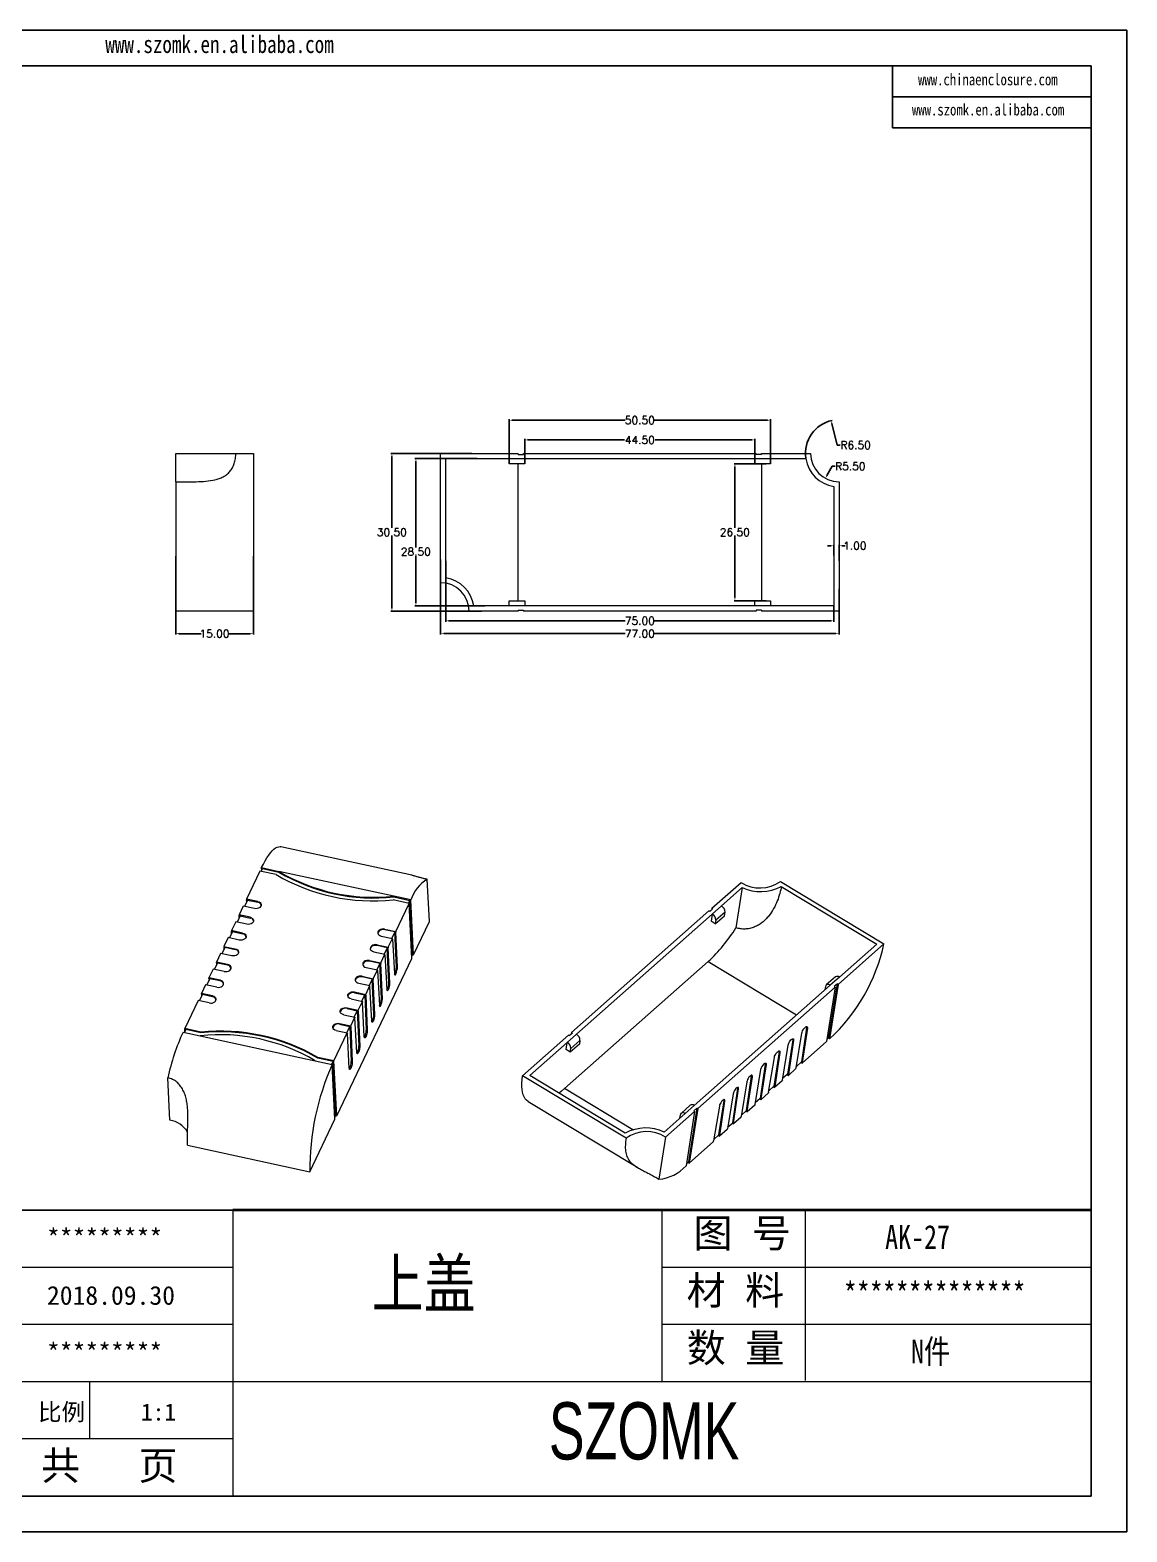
# Model space of a CAD drawing. Header units: inches. Extents: x 2300 to 3202, y 573 to 863.
# Drawn here: x 2990 to 3202, y 573 to 863.3 of the extents above; entities that cross this region are included whole.
import ezdxf

# ---------------------------------------------------------------- set-up
doc = ezdxf.new("R2010")
doc.units = ezdxf.units.IN
doc.layers.add('文字', color=81, linetype='Continuous')
doc.layers.add('粗实线', color=7, linetype='Continuous', lineweight=30)
doc.layers.add('细实线', color=3, linetype='Continuous', lineweight=9)
doc.styles.get("Standard").update_dxf_attribs({"font": 'txt', "bigfont": 'gbcbig.shx'})
doc.styles.add('宋体', font='', dxfattribs={"width": 0.8, "height": 3.5})
doc.styles.add('长仿宋', font='', dxfattribs={"width": 0.7, "height": 4})
doc.styles.get('宋体').set_extended_font_data('SimSun')
doc.styles.get('长仿宋').set_extended_font_data('SimSun')
doc.dimstyles.new('2', dxfattribs={"dimtxt": 1.5, "dimasz": 0.6, "dimexe": 0.18, "dimexo": 0.0625, "dimgap": 0.09, "dimtad": 0, "dimtih": 1, "dimtoh": 1, "dimzin": 0, "dimdsep": 46, "dimtxsty": 'Standard', "dimcen": 0, "dimadec": 0, "dimazin": 2, "dimtfac": 1, "dimtofl": 0, "dimtmove": 0, "dimatfit": 3, "dimfxl": 1, "dimtolj": 1, "dimtzin": 0, "dimarcsym": 0})

# ---------------------------------------------------------------- blocks, each defined once
blk = doc.blocks.new('*D250')
at = {"color": 0, "lineweight": -2, "transparency": 16777216}
for p, q in [((3018.21, 761.6), (3018.21, 746.43)), ((3033.21, 761.6), (3033.21, 746.43)), ((3018.81, 746.61), (3023.12, 746.61)), ((3032.61, 746.61), (3028.3, 746.61))]:
    blk.add_line(p, q, dxfattribs=at)
at = {"color": 0, "transparency": 16777216}
for points in [[(3018.81, 746.71), (3018.81, 746.51), (3018.21, 746.61)], [(3032.61, 746.71), (3032.61, 746.51), (3033.21, 746.61)]]:
    blk.add_solid(points, dxfattribs=at)
at = {"layer": 'Defpoints', "color": 0, "transparency": 16777216}
for p in [(3018.21, 761.67), (3033.21, 761.67), (3033.21, 746.61)]:
    blk.add_point(p, dxfattribs=at)
at = {"color": 0, "transparency": 16777216, "insert": (3025.71, 746.61), "char_height": 1.5, "attachment_point": 5}
blk.add_mtext('\\A1;15.00', dxfattribs=at)
blk = doc.blocks.new('*D260')
at = {"color": 0, "lineweight": -2, "transparency": 16777216}
for p, q in [((3069.4, 760.94), (3069.4, 746.44)), ((3146.4, 755.3), (3146.4, 746.44)), ((3070, 746.62), (3105.06, 746.62)), ((3145.8, 746.62), (3110.74, 746.62))]:
    blk.add_line(p, q, dxfattribs=at)
at = {"color": 0, "transparency": 16777216}
for points in [[(3070, 746.72), (3070, 746.52), (3069.4, 746.62)], [(3145.8, 746.72), (3145.8, 746.52), (3146.4, 746.62)]]:
    blk.add_solid(points, dxfattribs=at)
at = {"layer": 'Defpoints', "color": 0, "transparency": 16777216}
for p in [(3069.4, 761), (3146.4, 755.36), (3146.4, 746.62)]:
    blk.add_point(p, dxfattribs=at)
at = {"color": 0, "transparency": 16777216, "insert": (3107.9, 746.62), "char_height": 1.5, "attachment_point": 5}
blk.add_mtext('\\A1;77.00', dxfattribs=at)
blk = doc.blocks.new('*D261')
at = {"color": 0, "lineweight": -2, "transparency": 16777216}
for p, q in [((3075.46, 781.48), (3059.8, 781.48)), ((3059.98, 780.88), (3059.98, 767.07)), ((3059.98, 751.58), (3059.98, 765.39)), ((3077.3, 750.98), (3059.8, 750.98))]:
    blk.add_line(p, q, dxfattribs=at)
at = {"color": 0, "transparency": 16777216}
for points in [[(3059.88, 780.88), (3060.08, 780.88), (3059.98, 781.48)], [(3059.88, 751.58), (3060.08, 751.58), (3059.98, 750.98)]]:
    blk.add_solid(points, dxfattribs=at)
at = {"layer": 'Defpoints', "color": 0, "transparency": 16777216}
for p in [(3059.98, 781.48), (3075.52, 781.48), (3077.36, 750.98)]:
    blk.add_point(p, dxfattribs=at)
at = {"color": 0, "transparency": 16777216, "insert": (3059.98, 766.23), "char_height": 1.5, "attachment_point": 5}
blk.add_mtext('\\A1;30.50', dxfattribs=at)
blk = doc.blocks.new('*D262')
at = {"color": 0, "lineweight": -2, "transparency": 16777216}
for p, q in [((3076.46, 780.48), (3064.44, 780.48)), ((3064.62, 779.88), (3064.62, 763.29)), ((3064.62, 752.58), (3064.62, 761.61)), ((3077.93, 751.98), (3064.44, 751.98))]:
    blk.add_line(p, q, dxfattribs=at)
at = {"color": 0, "transparency": 16777216}
for points in [[(3064.52, 779.88), (3064.72, 779.88), (3064.62, 780.48)], [(3064.52, 752.58), (3064.72, 752.58), (3064.62, 751.98)]]:
    blk.add_solid(points, dxfattribs=at)
at = {"layer": 'Defpoints', "color": 0, "transparency": 16777216}
for p in [(3064.62, 780.48), (3076.53, 780.48), (3077.99, 751.98)]:
    blk.add_point(p, dxfattribs=at)
at = {"color": 0, "transparency": 16777216, "insert": (3064.62, 762.45), "char_height": 1.5, "attachment_point": 5}
blk.add_mtext('\\A1;28.50', dxfattribs=at)
blk = doc.blocks.new('*D263')
at = {"color": 0, "lineweight": -2, "transparency": 16777216}
for p, q in [((3085.65, 779.54), (3085.65, 784.26)), ((3086.25, 784.08), (3104.94, 784.08)), ((3129.55, 784.08), (3110.87, 784.08)), ((3130.15, 779.54), (3130.15, 784.26))]:
    blk.add_line(p, q, dxfattribs=at)
at = {"color": 0, "transparency": 16777216}
for points in [[(3086.25, 784.18), (3086.25, 783.98), (3085.65, 784.08)], [(3129.55, 784.18), (3129.55, 783.98), (3130.15, 784.08)]]:
    blk.add_solid(points, dxfattribs=at)
at = {"layer": 'Defpoints', "color": 0, "transparency": 16777216}
for p in [(3130.15, 784.08), (3085.65, 779.48), (3130.15, 779.48)]:
    blk.add_point(p, dxfattribs=at)
at = {"color": 0, "transparency": 16777216, "insert": (3107.9, 784.08), "char_height": 1.5, "attachment_point": 5}
blk.add_mtext('\\A1;44.50', dxfattribs=at)
blk = doc.blocks.new('*D264')
at = {"color": 0, "lineweight": -2, "transparency": 16777216}
for p, q in [((3082.65, 779.54), (3082.65, 788.07)), ((3083.25, 787.89), (3105.06, 787.89)), ((3132.55, 787.89), (3110.74, 787.89)), ((3133.15, 779.54), (3133.15, 788.07))]:
    blk.add_line(p, q, dxfattribs=at)
at = {"color": 0, "transparency": 16777216}
for points in [[(3083.25, 787.99), (3083.25, 787.79), (3082.65, 787.89)], [(3132.55, 787.99), (3132.55, 787.79), (3133.15, 787.89)]]:
    blk.add_solid(points, dxfattribs=at)
at = {"layer": 'Defpoints', "color": 0, "transparency": 16777216}
for p in [(3133.15, 787.89), (3082.65, 779.48), (3133.15, 779.48)]:
    blk.add_point(p, dxfattribs=at)
at = {"color": 0, "transparency": 16777216, "insert": (3107.9, 787.89), "char_height": 1.5, "attachment_point": 5}
blk.add_mtext('\\A1;50.50', dxfattribs=at)
blk = doc.blocks.new('*D265')
at = {"color": 0, "lineweight": -2, "transparency": 16777216}
for p, q in [((3070.4, 760.7), (3070.4, 748.92)), ((3145.4, 751.91), (3145.4, 748.92)), ((3071, 749.1), (3105.06, 749.1)), ((3144.8, 749.1), (3110.74, 749.1))]:
    blk.add_line(p, q, dxfattribs=at)
at = {"color": 0, "transparency": 16777216}
for points in [[(3071, 749.2), (3071, 749), (3070.4, 749.1)], [(3144.8, 749.2), (3144.8, 749), (3145.4, 749.1)]]:
    blk.add_solid(points, dxfattribs=at)
at = {"layer": 'Defpoints', "color": 0, "transparency": 16777216}
for p in [(3070.4, 760.77), (3145.4, 751.98), (3070.4, 749.1)]:
    blk.add_point(p, dxfattribs=at)
at = {"color": 0, "transparency": 16777216, "insert": (3107.9, 749.1), "char_height": 1.5, "attachment_point": 5}
blk.add_mtext('\\A1;75.00', dxfattribs=at)
blk = doc.blocks.new('*D266')
at = {"color": 0, "lineweight": -2, "transparency": 16777216}
for p, q in [((3145.05, 778.99), (3144.06, 777.17)), ((3145.65, 778.99), (3145.05, 778.99))]:
    blk.add_line(p, q, dxfattribs=at)
at = {"color": 0, "transparency": 16777216}
blk.add_solid([(3143.97, 777.22), (3144.15, 777.12), (3143.77, 776.65)], dxfattribs=at)
at = {"layer": 'Defpoints', "color": 0, "transparency": 16777216}
for p in [(3146.4, 781.48), (3143.77, 776.65)]:
    blk.add_point(p, dxfattribs=at)
at = {"color": 0, "transparency": 16777216, "insert": (3148.61, 778.99), "char_height": 1.5, "attachment_point": 5}
blk.add_mtext('\\A1;R5.50', dxfattribs=at)
blk = doc.blocks.new('*D267')
at = {"color": 0, "lineweight": -2, "transparency": 16777216}
for p, q in [((3146.03, 783.06), (3145.04, 787.22)), ((3146.63, 783.06), (3146.03, 783.06))]:
    blk.add_line(p, q, dxfattribs=at)
blk.add_arc((3146.4, 781.48), 6.5, 101.7956, 188.299, dxfattribs=at)
at = {"color": 0, "transparency": 16777216}
blk.add_solid([(3145.13, 787.24), (3144.94, 787.19), (3144.9, 787.8)], dxfattribs=at)
at = {"layer": 'Defpoints', "color": 0, "transparency": 16777216}
for p in [(3144.9, 787.8), (3146.4, 781.48)]:
    blk.add_point(p, dxfattribs=at)
at = {"color": 0, "transparency": 16777216, "insert": (3149.59, 783.06), "char_height": 1.5, "attachment_point": 5}
blk.add_mtext('\\A1;R6.50', dxfattribs=at)
blk = doc.blocks.new('*D268')
at = {"color": 0, "lineweight": -2, "transparency": 16777216}
for p, q in [((3145.4, 761.74), (3145.4, 763.79)), ((3146.4, 760.7), (3146.4, 763.79)), ((3144.8, 763.61), (3144.2, 763.61)), ((3147, 763.61), (3147.6, 763.61))]:
    blk.add_line(p, q, dxfattribs=at)
at = {"color": 0, "transparency": 16777216}
for points in [[(3144.8, 763.71), (3144.8, 763.51), (3145.4, 763.61)], [(3147, 763.71), (3147, 763.51), (3146.4, 763.61)]]:
    blk.add_solid(points, dxfattribs=at)
at = {"layer": 'Defpoints', "color": 0, "transparency": 16777216}
for p in [(3145.4, 761.68), (3146.4, 763.61), (3146.4, 760.64)]:
    blk.add_point(p, dxfattribs=at)
at = {"color": 0, "transparency": 16777216, "insert": (3149.44, 763.61), "char_height": 1.5, "attachment_point": 5}
blk.add_mtext('\\A1;1.00', dxfattribs=at)
blk = doc.blocks.new('*D269')
at = {"color": 0, "lineweight": -2, "transparency": 16777216}
for p, q in [((3132.31, 779.48), (3126.1, 779.48)), ((3126.28, 778.88), (3126.28, 767.07)), ((3126.28, 753.58), (3126.28, 765.39)), ((3132.31, 752.98), (3126.1, 752.98))]:
    blk.add_line(p, q, dxfattribs=at)
at = {"color": 0, "transparency": 16777216}
for points in [[(3126.18, 778.88), (3126.38, 778.88), (3126.28, 779.48)], [(3126.18, 753.58), (3126.38, 753.58), (3126.28, 752.98)]]:
    blk.add_solid(points, dxfattribs=at)
at = {"layer": 'Defpoints', "color": 0, "transparency": 16777216}
for p in [(3126.28, 779.48), (3132.38, 779.48), (3132.38, 752.98)]:
    blk.add_point(p, dxfattribs=at)
at = {"color": 0, "transparency": 16777216, "insert": (3126.28, 766.23), "char_height": 1.5, "attachment_point": 5}
blk.add_mtext('\\A1;26.50', dxfattribs=at)

msp = doc.modelspace()

# ---------------------------------------------------------------- linework, layer by layer
for p, q in [((2791.397, 863.315), (3202.047, 863.315)), ((3202.047, 863.315), (3202.047, 572.957)), ((2802.023, 856.402), (3195.134, 856.402)), ((3156.727, 856.402), (3156.727, 844.4)), ((3195.134, 856.402), (3195.134, 579.87)), ((3156.727, 850.401), (3195.134, 850.401)), ((3156.727, 844.4), (3195.134, 844.4)), ((3029.215, 635.176), (2946.255, 635.176)), ((2802.023, 579.87), (3195.134, 579.87)), ((2791.397, 572.957), (3202.047, 572.957))]:
    msp.add_line(p, q)
at = {"color": 7, "linetype": 'Continuous', "lineweight": 15}
for p, q in [((3018.206, 781.475), (3029.814, 781.475)), ((3018.206, 775.975), (3018.206, 781.475)), ((3029.814, 781.475), (3033.206, 781.475)), ((3033.206, 781.475), (3033.206, 777.975)), ((3069.402, 756.475), (3069.402, 781.475)), ((3069.402, 781.475), (3084.402, 781.475)), ((3084.402, 781.275), (3084.402, 781.475)), ((3084.402, 781.275), (3085.402, 781.275)), ((3085.402, 781.275), (3085.402, 781.475)), ((3085.402, 781.475), (3130.402, 781.475)), ((3130.402, 781.275), (3130.402, 781.475)), ((3131.402, 781.275), (3130.402, 781.275)), ((3131.402, 781.275), (3131.402, 781.475)), ((3131.402, 781.475), (3140.902, 781.475)), ((3070.402, 757.398), (3070.402, 780.475)), ((3070.402, 780.475), (3082.652, 780.475)), ((3082.652, 780.475), (3085.652, 780.475)), ((3082.652, 779.475), (3082.652, 780.475)), ((3085.652, 779.475), (3082.652, 779.475)), ((3085.652, 780.475), (3130.152, 780.475)), ((3085.652, 780.475), (3085.652, 779.475)), ((3130.152, 780.475), (3133.152, 780.475)), ((3130.152, 779.475), (3130.152, 780.475)), ((3133.152, 779.475), (3130.152, 779.475)), ((3133.152, 780.475), (3139.98, 780.475)), ((3133.152, 780.475), (3133.152, 779.475)), ((3018.206, 775.975), (3018.206, 750.975)), ((3033.206, 777.975), (3033.206, 754.475)), ((3146.402, 775.975), (3146.402, 750.975)), ((3145.402, 775.053), (3145.402, 751.975)), ((3033.206, 754.475), (3033.206, 750.975)), ((3082.652, 752.975), (3085.652, 752.975)), ((3082.652, 751.975), (3082.652, 752.975)), ((3085.652, 752.975), (3085.652, 751.975)), ((3130.152, 751.975), (3130.152, 752.975)), ((3130.152, 752.975), (3133.152, 752.975)), ((3133.152, 752.975), (3133.152, 751.975)), ((3033.206, 750.975), (3018.206, 750.975)), ((3084.402, 750.975), (3074.902, 750.975)), ((3082.652, 751.975), (3075.825, 751.975)), ((3085.652, 751.975), (3082.652, 751.975)), ((3084.402, 751.175), (3085.402, 751.175)), ((3084.402, 751.175), (3084.402, 750.975)), ((3085.402, 751.175), (3085.402, 750.975)), ((3130.402, 750.975), (3085.402, 750.975)), ((3130.152, 751.975), (3085.652, 751.975)), ((3133.152, 751.975), (3130.152, 751.975)), ((3131.402, 751.175), (3130.402, 751.175)), ((3130.402, 751.175), (3130.402, 750.975)), ((3131.402, 751.175), (3131.402, 750.975)), ((3146.402, 750.975), (3131.402, 750.975)), ((3145.402, 751.975), (3133.152, 751.975)), ((3063.841, 699.945), (3038.495, 705.436)), ((3034.472, 700.712), (3031.888, 695.301)), ((3037.583, 700.038), (3034.472, 700.712)), ((3034.729, 700.656), (3034.991, 701.206)), ((3034.795, 701.388), (3038.105, 700.671)), ((3034.822, 700.851), (3034.795, 701.388)), ((3034.991, 701.206), (3038.112, 700.53)), ((3038.112, 700.53), (3038.105, 700.671)), ((3060.33, 695.856), (3038.105, 700.671)), ((3067.233, 690.952), (3066.828, 699.165)), ((3121.847, 693.552), (3127.454, 698.515)), ((3123.679, 693.983), (3127.709, 697.55)), ((3127.709, 697.55), (3126.484, 689.774)), ((3135.098, 698.732), (3155.088, 686.659)), ((3135.246, 697.764), (3153.698, 686.619)), ((3032.084, 695.119), (3031.499, 693.893)), ((3034.044, 694.834), (3031.888, 695.301)), ((3031.888, 695.301), (3031.895, 695.16)), ((3031.895, 695.16), (3032.084, 695.119)), ((3031.913, 694.76), (3031.895, 695.16)), ((3032.084, 695.119), (3034.051, 694.692)), ((3034.051, 694.692), (3034.044, 694.834)), ((3063.317, 694.463), (3060.207, 695.137)), ((3060.337, 695.715), (3060.33, 695.856)), ((3063.64, 695.139), (3060.33, 695.856)), ((3060.337, 695.715), (3063.458, 695.039)), ((3060.733, 689.052), (3063.317, 694.463)), ((3063.196, 694.489), (3063.458, 695.039)), ((3063.841, 683.85), (3063.317, 694.463)), ((3063.458, 695.039), (3063.975, 684.568)), ((3064.164, 684.527), (3063.64, 695.139)), ((3121.908, 692.416), (3123.679, 693.983)), ((3030.63, 692.075), (3030.045, 690.849)), ((3031.242, 693.948), (3030.434, 692.258)), ((3032.591, 691.79), (3030.434, 692.258)), ((3030.434, 692.258), (3030.441, 692.116)), ((3030.441, 692.116), (3030.63, 692.075)), ((3030.459, 691.716), (3030.441, 692.116)), ((3030.63, 692.075), (3032.598, 691.649)), ((3033.398, 693.481), (3031.242, 693.948)), ((3032.598, 691.649), (3032.591, 691.79)), ((3094.695, 669.522), (3121.256, 693.03)), ((3095.642, 669.17), (3121.908, 692.416)), ((3121.416, 692.933), (3121.256, 693.03)), ((3122.007, 693.455), (3121.416, 692.933)), ((3121.908, 692.416), (3121.687, 691.011)), ((3121.847, 693.552), (3121.803, 693.275)), ((3122.007, 693.455), (3121.847, 693.552)), ((3122.487, 690.528), (3124.257, 692.095)), ((3122.597, 691.23), (3122.487, 690.528)), ((3124.368, 692.798), (3122.597, 691.23)), ((3124.257, 692.095), (3124.368, 692.798)), ((3029.177, 689.032), (3028.591, 687.806)), ((3029.788, 690.905), (3028.981, 689.214)), ((3031.137, 688.747), (3028.981, 689.214)), ((3028.981, 689.214), (3028.988, 689.073)), ((3028.988, 689.073), (3029.177, 689.032)), ((3029.005, 688.673), (3028.988, 689.073)), ((3029.177, 689.032), (3031.144, 688.605)), ((3031.945, 690.438), (3029.788, 690.905)), ((3031.144, 688.605), (3031.137, 688.747)), ((3057.931, 688.167), (3060.087, 687.699)), ((3058.577, 689.519), (3060.733, 689.052)), ((3058.584, 689.378), (3058.577, 689.519)), ((3060.551, 688.952), (3058.584, 689.378)), ((3060.551, 688.952), (3059.966, 687.726)), ((3060.852, 682.159), (3060.551, 688.952)), ((3060.74, 688.911), (3060.551, 688.952)), ((3060.733, 689.052), (3060.74, 688.911)), ((3061.041, 682.118), (3060.74, 688.911)), ((3064.164, 684.527), (3067.233, 690.952)), ((3122.487, 690.528), (3121.687, 691.011)), ((3027.723, 685.988), (3027.138, 684.762)), ((3028.335, 687.861), (3027.527, 686.17)), ((3027.527, 686.17), (3029.684, 685.703)), ((3027.527, 686.17), (3027.534, 686.029)), ((3027.534, 686.029), (3027.723, 685.988)), ((3027.552, 685.629), (3027.534, 686.029)), ((3027.723, 685.988), (3029.691, 685.562)), ((3030.491, 687.394), (3028.335, 687.861)), ((3029.691, 685.562), (3029.684, 685.703)), ((3057.123, 686.476), (3059.28, 686.009)), ((3057.13, 686.334), (3057.123, 686.476)), ((3059.097, 685.908), (3057.13, 686.334)), ((3059.097, 685.908), (3058.512, 684.682)), ((3059.398, 679.115), (3059.097, 685.908)), ((3059.287, 685.867), (3059.097, 685.908)), ((3059.28, 686.009), (3060.087, 687.699)), ((3059.28, 686.009), (3059.287, 685.867)), ((3059.587, 679.074), (3059.287, 685.867)), ((3060.094, 687.558), (3060.087, 687.699)), ((3060.094, 687.558), (3060.46, 680.9)), ((3155.088, 686.659), (3146.234, 678.823)), ((3153.698, 686.619), (3146.467, 680.22)), ((3025.684, 681.719), (3026.27, 682.944)), ((3026.881, 684.818), (3026.074, 683.127)), ((3028.23, 682.66), (3026.074, 683.127)), ((3026.081, 682.985), (3026.074, 683.127)), ((3026.27, 682.944), (3026.081, 682.985)), ((3026.081, 682.985), (3026.098, 682.585)), ((3028.237, 682.518), (3026.27, 682.944)), ((3029.038, 684.351), (3026.881, 684.818)), ((3028.237, 682.518), (3028.23, 682.66)), ((3049.305, 653.415), (3063.841, 683.85)), ((3055.67, 683.432), (3057.826, 682.965)), ((3055.677, 683.291), (3055.67, 683.432)), ((3057.644, 682.864), (3055.677, 683.291)), ((3056.477, 685.123), (3058.634, 684.656)), ((3057.644, 682.864), (3057.058, 681.639)), ((3057.945, 676.071), (3057.644, 682.864)), ((3057.833, 682.823), (3057.644, 682.864)), ((3057.826, 682.965), (3058.634, 684.656)), ((3057.826, 682.965), (3057.833, 682.823)), ((3058.134, 676.03), (3057.833, 682.823)), ((3058.641, 684.514), (3058.634, 684.656)), ((3058.641, 684.514), (3059.006, 677.856)), ((3063.975, 684.568), (3063.822, 684.246)), ((3063.975, 684.568), (3064.164, 684.527)), ((3093.354, 658.678), (3121.097, 683.23)), ((3024.231, 678.675), (3024.816, 679.901)), ((3025.427, 681.774), (3024.62, 680.083)), ((3026.776, 679.616), (3024.62, 680.083)), ((3024.627, 679.942), (3024.62, 680.083)), ((3024.816, 679.901), (3024.627, 679.942)), ((3024.627, 679.942), (3024.644, 679.542)), ((3026.783, 679.475), (3024.816, 679.901)), ((3027.584, 681.307), (3025.427, 681.774)), ((3026.783, 679.475), (3026.776, 679.616)), ((3054.216, 680.389), (3056.372, 679.921)), ((3054.223, 680.247), (3054.216, 680.389)), ((3056.19, 679.821), (3054.223, 680.247)), ((3055.024, 682.079), (3057.18, 681.612)), ((3056.19, 679.821), (3055.605, 678.595)), ((3056.491, 673.028), (3056.19, 679.821)), ((3056.379, 679.78), (3056.19, 679.821)), ((3056.372, 679.921), (3057.18, 681.612)), ((3056.372, 679.921), (3056.379, 679.78)), ((3056.68, 672.987), (3056.379, 679.78)), ((3057.187, 681.471), (3057.18, 681.612)), ((3057.187, 681.471), (3057.552, 674.813)), ((3060.852, 682.159), (3061.041, 682.118)), ((3145.694, 680.266), (3143.923, 678.699)), ((3146.467, 680.22), (3144.697, 678.653)), ((3022.777, 675.631), (3023.362, 676.857)), ((3023.974, 678.731), (3023.166, 677.04)), ((3025.323, 676.573), (3023.166, 677.04)), ((3023.173, 676.898), (3023.166, 677.04)), ((3023.362, 676.857), (3023.173, 676.898)), ((3023.173, 676.898), (3023.191, 676.498)), ((3025.33, 676.431), (3023.362, 676.857)), ((3026.13, 678.263), (3023.974, 678.731)), ((3025.33, 676.431), (3025.323, 676.573)), ((3052.762, 677.345), (3054.919, 676.878)), ((3052.769, 677.203), (3052.762, 677.345)), ((3052.769, 677.203), (3054.737, 676.777)), ((3053.57, 679.036), (3055.726, 678.569)), ((3054.151, 675.551), (3054.737, 676.777)), ((3054.737, 676.777), (3055.035, 669.979)), ((3054.737, 676.777), (3054.926, 676.736)), ((3054.919, 676.878), (3055.726, 678.569)), ((3054.926, 676.736), (3054.919, 676.878)), ((3054.926, 676.736), (3055.224, 669.938)), ((3055.733, 678.427), (3055.726, 678.569)), ((3056.097, 671.765), (3055.733, 678.427)), ((3059.398, 679.115), (3059.587, 679.074)), ((3144.697, 678.653), (3118.43, 655.407)), ((3145.644, 678.301), (3119.082, 654.793)), ((3143.786, 678.433), (3143.679, 677.752)), ((3145.644, 678.301), (3143.983, 667.759)), ((3144.436, 668.518), (3146.074, 678.92)), ((3146.234, 678.823), (3144.574, 668.281)), ((3146.074, 678.92), (3145.484, 678.397)), ((3145.484, 678.397), (3145.644, 678.301)), ((3146.074, 678.92), (3146.234, 678.823)), ((3022.52, 675.687), (3019.936, 670.276)), ((3024.677, 675.22), (3022.52, 675.687)), ((3051.309, 674.301), (3053.465, 673.834)), ((3051.316, 674.16), (3051.309, 674.301)), ((3051.316, 674.16), (3053.283, 673.734)), ((3052.116, 675.992), (3054.273, 675.525)), ((3052.698, 672.508), (3053.283, 673.734)), ((3053.283, 673.734), (3053.582, 666.935)), ((3053.283, 673.734), (3053.472, 673.693)), ((3053.465, 673.834), (3054.273, 675.525)), ((3053.472, 673.693), (3053.465, 673.834)), ((3053.472, 673.693), (3053.771, 666.894)), ((3054.273, 675.525), (3054.28, 675.384)), ((3054.643, 668.721), (3054.28, 675.384)), ((3057.945, 676.071), (3058.134, 676.03)), ((3049.855, 671.258), (3052.012, 670.791)), ((3049.862, 671.116), (3049.855, 671.258)), ((3049.862, 671.116), (3051.829, 670.69)), ((3050.663, 672.949), (3052.819, 672.482)), ((3052.012, 670.791), (3052.819, 672.482)), ((3052.019, 670.649), (3052.012, 670.791)), ((3052.819, 672.482), (3052.826, 672.34)), ((3053.189, 665.677), (3052.826, 672.34)), ((3056.42, 671.745), (3056.23, 671.786)), ((3056.491, 673.028), (3056.68, 672.987)), ((3019.613, 669.6), (3022.923, 668.883)), ((3020.132, 670.094), (3019.87, 669.544)), ((3023.047, 669.602), (3019.936, 670.276)), ((3019.963, 669.739), (3019.936, 670.276)), ((3023.054, 669.461), (3020.132, 670.094)), ((3022.923, 668.883), (3045.148, 664.068)), ((3023.054, 669.461), (3023.047, 669.602)), ((3048.781, 664.027), (3051.366, 669.438)), ((3049.209, 669.905), (3051.366, 669.438)), ((3051.244, 669.464), (3051.829, 670.69)), ((3051.366, 669.438), (3051.373, 669.296)), ((3051.736, 662.634), (3051.373, 669.296)), ((3051.829, 670.69), (3052.128, 663.892)), ((3051.829, 670.69), (3052.019, 670.649)), ((3052.019, 670.649), (3052.317, 663.851)), ((3055.035, 669.979), (3055.224, 669.938)), ((3085.25, 661.164), (3094.104, 669)), ((3093.871, 667.603), (3095.642, 669.17)), ((3094.264, 668.903), (3094.104, 669)), ((3094.264, 668.903), (3094.854, 669.426)), ((3096.331, 667.984), (3094.56, 666.417)), ((3094.695, 669.522), (3094.651, 669.246)), ((3094.854, 669.426), (3094.695, 669.522)), ((3096.331, 667.984), (3096.22, 667.282)), ((3137.463, 668.099), (3136.467, 661.466)), ((3137.623, 668.002), (3136.627, 661.37)), ((3137.463, 668.099), (3137.623, 668.002)), ((3138.103, 662.676), (3139.217, 669.413)), ((3140.119, 670.449), (3139.124, 663.817)), ((3140.279, 670.353), (3139.283, 663.72)), ((3140.119, 670.449), (3140.279, 670.353)), ((3144.049, 668.176), (3144.436, 668.518)), ((3144.574, 668.281), (3144.333, 668.427)), ((3053.582, 666.935), (3053.771, 666.894)), ((3086.64, 661.204), (3093.871, 667.603)), ((3093.65, 666.197), (3093.871, 667.603)), ((3094.449, 665.714), (3093.65, 666.197)), ((3096.22, 667.282), (3094.449, 665.714)), ((3094.449, 665.714), (3094.56, 666.417)), ((3134.807, 665.748), (3133.811, 659.116)), ((3134.967, 665.651), (3133.971, 659.019)), ((3134.807, 665.748), (3134.967, 665.651)), ((3135.447, 660.325), (3136.561, 667.062)), ((3143.983, 667.759), (3139.261, 663.58)), ((3045.148, 664.068), (3048.458, 663.351)), ((3045.678, 664.56), (3045.671, 664.701)), ((3048.781, 664.027), (3045.671, 664.701)), ((3048.599, 663.927), (3045.678, 664.56)), ((3048.599, 663.927), (3048.337, 663.377)), ((3048.982, 652.738), (3048.458, 663.351)), ((3049.116, 653.455), (3048.599, 663.927)), ((3049.305, 653.415), (3048.781, 664.027)), ((3052.128, 663.892), (3052.317, 663.851)), ((3131.244, 662.357), (3130.134, 655.623)), ((3132.151, 663.397), (3131.155, 656.765)), ((3132.31, 663.301), (3131.315, 656.668)), ((3132.151, 663.397), (3132.31, 663.301)), ((3132.791, 657.974), (3133.904, 664.712)), ((3138.081, 662.535), (3136.605, 661.229)), ((3138.103, 662.676), (3138.081, 662.535)), ((3139.124, 663.817), (3138.149, 662.955)), ((3139.02, 663.725), (3139.261, 663.58)), ((3139.283, 663.72), (3139.124, 663.817)), ((3139.261, 663.58), (3139.283, 663.72)), ((3017.068, 652.562), (3016.663, 660.775)), ((3105.24, 649.091), (3085.25, 661.164)), ((3105.092, 650.059), (3086.64, 661.204)), ((3128.588, 660.006), (3127.478, 653.273)), ((3128.499, 654.414), (3129.49, 661.043)), ((3128.659, 654.317), (3129.65, 660.947)), ((3129.49, 661.043), (3129.65, 660.947)), ((3133.811, 659.116), (3132.837, 658.253)), ((3133.971, 659.019), (3133.811, 659.116)), ((3135.425, 660.184), (3133.949, 658.878)), ((3135.447, 660.325), (3135.425, 660.184)), ((3136.467, 661.466), (3135.493, 660.604)), ((3136.364, 661.375), (3136.605, 661.229)), ((3136.627, 661.37), (3136.467, 661.466)), ((3136.605, 661.229), (3136.627, 661.37)), ((3123.186, 649.713), (3124.178, 656.342)), ((3123.346, 649.616), (3124.338, 656.245)), ((3124.178, 656.342), (3124.338, 656.245)), ((3125.931, 657.655), (3124.822, 650.922)), ((3125.843, 652.063), (3126.834, 658.693)), ((3126.002, 651.967), (3126.994, 658.596)), ((3126.834, 658.693), (3126.994, 658.596)), ((3131.155, 656.765), (3130.18, 655.902)), ((3131.293, 656.528), (3131.052, 656.673)), ((3131.315, 656.668), (3131.155, 656.765)), ((3132.768, 657.834), (3131.293, 656.528)), ((3131.293, 656.528), (3131.315, 656.668)), ((3132.791, 657.974), (3132.768, 657.834)), ((3133.708, 659.024), (3133.949, 658.878)), ((3133.949, 658.878), (3133.971, 659.019)), ((3048.963, 653.134), (3049.116, 653.455)), ((3049.116, 653.455), (3049.305, 653.415)), ((3086.349, 656.16), (3107.502, 643.385)), ((3116.659, 653.84), (3112.629, 650.273)), ((3118.492, 654.271), (3112.884, 649.308)), ((3115.642, 652.939), (3115.749, 653.62)), ((3117.656, 655.453), (3115.886, 653.886)), ((3118.43, 655.407), (3116.659, 653.84)), ((3118.492, 654.271), (3116.831, 643.729)), ((3118.922, 654.89), (3117.284, 644.489)), ((3119.082, 654.793), (3117.421, 644.252)), ((3118.332, 654.368), (3118.922, 654.89)), ((3118.332, 654.368), (3118.492, 654.271)), ((3118.922, 654.89), (3119.082, 654.793)), ((3123.275, 655.304), (3122.166, 648.571)), ((3127.524, 653.551), (3128.499, 654.414)), ((3128.395, 654.323), (3128.637, 654.177)), ((3128.499, 654.414), (3128.659, 654.317)), ((3130.112, 655.483), (3128.637, 654.177)), ((3128.659, 654.317), (3128.637, 654.177)), ((3130.134, 655.623), (3130.112, 655.483)), ((3044.137, 642.593), (3048.982, 652.738)), ((3124.8, 650.781), (3123.324, 649.475)), ((3124.8, 650.781), (3124.822, 650.922)), ((3124.868, 651.201), (3125.843, 652.063)), ((3125.739, 651.972), (3125.98, 651.826)), ((3125.843, 652.063), (3126.002, 651.967)), ((3127.456, 653.132), (3125.98, 651.826)), ((3126.002, 651.967), (3125.98, 651.826)), ((3127.456, 653.132), (3127.478, 653.273)), ((3020.493, 647.715), (3044.137, 642.593)), ((3112.884, 649.308), (3111.599, 641.15)), ((3122.144, 648.431), (3117.421, 644.252)), ((3122.144, 648.431), (3122.166, 648.571)), ((3122.212, 648.85), (3123.186, 649.713)), ((3123.083, 649.621), (3123.324, 649.475)), ((3123.186, 649.713), (3123.346, 649.616)), ((3123.346, 649.616), (3123.324, 649.475)), ((3117.284, 644.489), (3116.897, 644.146)), ((3117.18, 644.397), (3117.421, 644.252))]:
    msp.add_line(p, q, dxfattribs=at)
at = {"color": 8, "linetype": 'Continuous', "lineweight": 15}
for p, q in [((3084.402, 752.975), (3084.402, 779.475)), ((3131.402, 779.475), (3131.402, 752.975)), ((3121.097, 683.23), (3138.198, 672.902)), ((3106.542, 650.713), (3093.354, 658.678))]:
    msp.add_line(p, q, dxfattribs=at)
at = {"color": 7, "linetype": 'Continuous', "lineweight": 15, "flags": 128}
for points in [[(3034.795, 701.388), (3035.142, 702.085), (3035.49, 702.724), (3035.837, 703.302), (3036.181, 703.817), (3036.521, 704.265), (3036.855, 704.644), (3037.181, 704.952), (3037.498, 705.189), (3037.803, 705.351), (3038.096, 705.44), (3038.375, 705.454), (3038.495, 705.436)], [(3034.044, 694.834), (3034.298, 694.749), (3034.504, 694.616), (3034.648, 694.446), (3034.716, 694.252), (3034.703, 694.051), (3034.611, 693.859), (3034.447, 693.69), (3034.225, 693.56), (3033.961, 693.478), (3033.678, 693.451), (3033.398, 693.481)], [(3032.591, 691.79), (3032.844, 691.705), (3033.051, 691.572), (3033.194, 691.402), (3033.262, 691.209), (3033.25, 691.008), (3033.158, 690.815), (3032.994, 690.647), (3032.771, 690.516), (3032.507, 690.434), (3032.224, 690.407), (3031.945, 690.438)], [(3031.137, 688.747), (3031.39, 688.662), (3031.597, 688.529), (3031.74, 688.359), (3031.809, 688.165), (3031.796, 687.964), (3031.704, 687.771), (3031.54, 687.603), (3031.317, 687.473), (3031.054, 687.391), (3030.771, 687.364), (3030.491, 687.394)], [(3058.577, 689.519), (3058.297, 689.55), (3058.014, 689.523), (3057.751, 689.441), (3057.528, 689.31), (3057.364, 689.142), (3057.272, 688.95), (3057.259, 688.748), (3057.327, 688.555), (3057.471, 688.385), (3057.677, 688.252), (3057.931, 688.167)], [(3058.584, 689.378), (3058.304, 689.408), (3058.021, 689.381), (3057.758, 689.299), (3057.535, 689.169), (3057.371, 689.001), (3057.279, 688.808), (3057.263, 688.723)], [(3029.684, 685.703), (3029.937, 685.618), (3030.144, 685.485), (3030.287, 685.315), (3030.355, 685.122), (3030.343, 684.92), (3030.251, 684.728), (3030.087, 684.56), (3029.864, 684.429), (3029.6, 684.347), (3029.317, 684.32), (3029.038, 684.351)], [(3057.123, 686.476), (3056.844, 686.506), (3056.561, 686.479), (3056.297, 686.397), (3056.074, 686.267), (3055.91, 686.098), (3055.818, 685.906), (3055.806, 685.705), (3055.874, 685.511), (3056.017, 685.341), (3056.224, 685.208), (3056.477, 685.123)], [(3057.13, 686.334), (3056.851, 686.365), (3056.568, 686.338), (3056.304, 686.256), (3056.081, 686.125), (3055.917, 685.957), (3055.825, 685.764), (3055.81, 685.68)], [(3027.584, 681.307), (3027.863, 681.277), (3028.146, 681.304), (3028.41, 681.386), (3028.633, 681.516), (3028.797, 681.684), (3028.889, 681.877), (3028.901, 682.078), (3028.833, 682.271), (3028.69, 682.442), (3028.483, 682.575), (3028.23, 682.66)], [(3055.67, 683.432), (3055.39, 683.462), (3055.107, 683.436), (3054.843, 683.354), (3054.62, 683.223), (3054.456, 683.055), (3054.364, 682.862), (3054.352, 682.661), (3054.42, 682.468), (3054.564, 682.298), (3054.77, 682.165), (3055.024, 682.079)], [(3055.677, 683.291), (3055.397, 683.321), (3055.114, 683.294), (3054.85, 683.212), (3054.627, 683.082), (3054.463, 682.913), (3054.371, 682.721), (3054.356, 682.636)], [(3026.13, 678.263), (3026.41, 678.233), (3026.693, 678.26), (3026.957, 678.342), (3027.179, 678.472), (3027.343, 678.641), (3027.435, 678.833), (3027.448, 679.034), (3027.38, 679.228), (3027.236, 679.398), (3027.03, 679.531), (3026.776, 679.616)], [(3054.216, 680.389), (3053.936, 680.419), (3053.653, 680.392), (3053.39, 680.31), (3053.167, 680.18), (3053.003, 680.011), (3052.911, 679.819), (3052.898, 679.618), (3052.967, 679.424), (3053.11, 679.254), (3053.317, 679.121), (3053.57, 679.036)], [(3054.223, 680.247), (3053.943, 680.277), (3053.66, 680.25), (3053.397, 680.168), (3053.174, 680.038), (3053.01, 679.87), (3052.918, 679.677), (3052.903, 679.592)], [(3060.46, 680.9), (3060.481, 680.748), (3060.524, 680.658), (3060.585, 680.636), (3060.659, 680.684), (3060.74, 680.799), (3060.822, 680.971), (3060.899, 681.187), (3060.963, 681.429), (3061.011, 681.678), (3061.037, 681.914), (3061.041, 682.118)], [(3024.677, 675.22), (3024.956, 675.19), (3025.239, 675.216), (3025.503, 675.298), (3025.726, 675.429), (3025.89, 675.597), (3025.982, 675.79), (3025.994, 675.991), (3025.926, 676.184), (3025.783, 676.354), (3025.576, 676.487), (3025.323, 676.573)], [(3052.116, 675.992), (3051.863, 676.077), (3051.656, 676.21), (3051.513, 676.381), (3051.445, 676.574), (3051.457, 676.775), (3051.549, 676.968), (3051.713, 677.136), (3051.936, 677.266), (3052.2, 677.348), (3052.483, 677.375), (3052.762, 677.345)], [(3059.006, 677.856), (3059.027, 677.704), (3059.07, 677.614), (3059.131, 677.592), (3059.205, 677.641), (3059.287, 677.756), (3059.369, 677.928), (3059.445, 678.143), (3059.51, 678.385), (3059.557, 678.634), (3059.584, 678.87), (3059.587, 679.074)], [(3144.697, 678.653), (3144.538, 678.734), (3144.382, 678.784), (3144.234, 678.803), (3144.099, 678.789), (3143.983, 678.742), (3143.89, 678.665), (3143.823, 678.561), (3143.786, 678.433)], [(3050.663, 672.949), (3050.409, 673.034), (3050.203, 673.167), (3050.059, 673.337), (3049.991, 673.53), (3050.004, 673.732), (3050.096, 673.924), (3050.26, 674.092), (3050.483, 674.223), (3050.746, 674.305), (3051.029, 674.332), (3051.309, 674.301)], [(3057.552, 674.813), (3057.574, 674.661), (3057.617, 674.57), (3057.677, 674.549), (3057.752, 674.597), (3057.833, 674.712), (3057.915, 674.884), (3057.992, 675.1), (3058.056, 675.342), (3058.104, 675.591), (3058.13, 675.826), (3058.134, 676.03)], [(3049.209, 669.905), (3048.956, 669.99), (3048.749, 670.123), (3048.606, 670.293), (3048.538, 670.487), (3048.55, 670.688), (3048.642, 670.881), (3048.806, 671.049), (3049.029, 671.179), (3049.293, 671.261), (3049.576, 671.288), (3049.855, 671.258)], [(3056.42, 671.745), (3056.362, 671.639), (3056.306, 671.56), (3056.253, 671.513), (3056.205, 671.499), (3056.164, 671.518), (3056.132, 671.571), (3056.109, 671.654), (3056.097, 671.765)], [(3056.23, 671.786), (3056.173, 671.68), (3056.12, 671.605)], [(3055.224, 669.938), (3055.221, 669.734), (3055.194, 669.498), (3055.146, 669.249), (3055.082, 669.007), (3055.005, 668.792), (3054.923, 668.62), (3054.842, 668.505), (3054.768, 668.457), (3054.707, 668.479), (3054.664, 668.569), (3054.643, 668.721)], [(3136.561, 667.062), (3136.611, 667.259), (3136.7, 667.478), (3136.82, 667.7), (3136.962, 667.908), (3137.114, 668.085), (3137.265, 668.218), (3137.401, 668.296), (3137.512, 668.312), (3137.59, 668.265), (3137.628, 668.159), (3137.623, 668.002)], [(3137.456, 668.311), (3137.468, 668.255), (3137.463, 668.099)], [(3139.217, 669.413), (3139.267, 669.61), (3139.356, 669.828), (3139.477, 670.05), (3139.618, 670.259), (3139.771, 670.436), (3139.921, 670.569), (3140.057, 670.647), (3140.169, 670.662), (3140.246, 670.616), (3140.284, 670.509), (3140.279, 670.353)], [(3140.112, 670.662), (3140.124, 670.606), (3140.119, 670.449)], [(3053.771, 666.894), (3053.767, 666.69), (3053.74, 666.454), (3053.693, 666.205), (3053.628, 665.964), (3053.552, 665.748), (3053.47, 665.576), (3053.388, 665.461), (3053.314, 665.413), (3053.253, 665.435), (3053.211, 665.526), (3053.189, 665.677)], [(3133.904, 664.712), (3133.955, 664.909), (3134.044, 665.127), (3134.164, 665.349), (3134.306, 665.557), (3134.458, 665.735), (3134.608, 665.868), (3134.745, 665.945), (3134.856, 665.961), (3134.934, 665.914), (3134.972, 665.808), (3134.967, 665.651)], [(3134.8, 665.96), (3134.812, 665.905), (3134.807, 665.748)], [(3052.317, 663.851), (3052.313, 663.647), (3052.287, 663.411), (3052.239, 663.162), (3052.175, 662.92), (3052.098, 662.704), (3052.016, 662.532), (3051.935, 662.418), (3051.861, 662.369), (3051.8, 662.391), (3051.757, 662.482), (3051.736, 662.634)], [(3131.876, 663.455), (3131.977, 663.535), (3132.071, 663.587), (3132.154, 663.611), (3132.222, 663.605), (3132.274, 663.568), (3132.306, 663.504), (3132.319, 663.414), (3132.31, 663.301)], [(3086.349, 656.16), (3086.326, 656.175), (3086.021, 656.41), (3085.758, 656.709), (3085.538, 657.071), (3085.361, 657.493), (3085.228, 657.974), (3085.141, 658.512), (3085.1, 659.103), (3085.104, 659.744), (3085.154, 660.432), (3085.25, 661.164)], [(3129.65, 660.947), (3129.655, 661.103), (3129.617, 661.209), (3129.539, 661.256), (3129.428, 661.24), (3129.291, 661.162), (3129.141, 661.029), (3128.989, 660.851), (3128.847, 660.643), (3128.727, 660.421), (3128.638, 660.203), (3128.588, 660.006)], [(3129.49, 661.043), (3129.495, 661.2), (3129.483, 661.255)], [(3093.354, 658.678), (3092.769, 658.182), (3092.277, 657.799)], [(3124.338, 656.245), (3124.343, 656.402), (3124.305, 656.508), (3124.227, 656.554), (3124.115, 656.538), (3123.979, 656.461), (3123.829, 656.328), (3123.677, 656.15), (3123.535, 655.942), (3123.415, 655.72), (3123.326, 655.501), (3123.275, 655.304)], [(3124.178, 656.342), (3124.183, 656.498), (3124.171, 656.554)], [(3126.994, 658.596), (3126.999, 658.752), (3126.961, 658.858), (3126.883, 658.905), (3126.772, 658.889), (3126.635, 658.811), (3126.485, 658.678), (3126.333, 658.501), (3126.191, 658.292), (3126.071, 658.07), (3125.982, 657.852), (3125.931, 657.655)], [(3126.834, 658.693), (3126.839, 658.849), (3126.827, 658.904)], [(3116.659, 653.84), (3116.501, 653.92), (3116.345, 653.971), (3116.196, 653.99), (3116.061, 653.975), (3115.945, 653.929), (3115.852, 653.852), (3115.786, 653.748), (3115.749, 653.62)]]:
    msp.add_lwpolyline(points, dxfattribs=at)
at = {"color": 7, "linetype": 'Continuous', "lineweight": 15}
for centre, radius, start, end in [((3146.402, 781.475), 5.5, 180, 270), ((3146.402, 781.475), 6.5, 188.84988, 261.15012), ((3069.402, 750.975), 5.5, 0, 90), ((3069.402, 750.975), 6.5, 8.84988, 81.15012), ((3056.445, 732.441), 37.493, 239.79509, 275.75765), ((3056.497, 731.862), 36.21, 239.47508, 276.07766), ((3056.503, 731.721), 36.21, 239.47508, 276.07766), ((3070.844, 692.711), 7.602, 121.89304, 161.36834), ((3131.115, 704.295), 6.842, 237.64941, 305.60338), ((3131.267, 705.071), 8.32, 244.68303, 298.56976), ((3033.957, 693.902), 0.796, 17.101, 83.23406), ((3123.035, 692.816), 1.333, 359.20515, 61.10806), ((3032.504, 690.858), 0.796, 17.101, 83.23406), ((3121.264, 691.249), 1.333, 359.20515, 61.10806), ((3031.05, 687.815), 0.796, 17.101, 83.23406), ((3100.112, 705.998), 30.963, 312.66547, 328.39961), ((3029.597, 684.771), 0.796, 17.101, 83.23406), ((3120.528, 694.235), 35.38, 312.81424, 347.63536), ((3028.143, 681.727), 0.796, 17.101, 83.23406), ((3026.69, 678.684), 0.796, 17.101, 83.23406), ((3058.239, 682.081), 2.614, 329.14431, 1.70401), ((3146.049, 679.71), 0.66, 50.64847, 122.53358), ((3052.441, 676.207), 1.049, 71.7612, 160.98745), ((3056.786, 679.037), 2.614, 329.14431, 1.70401), ((3025.236, 675.64), 0.796, 17.101, 83.23406), ((3050.987, 673.163), 1.049, 71.7612, 160.98745), ((3055.332, 675.994), 2.614, 329.14431, 1.70401), ((3049.534, 670.12), 1.049, 71.7612, 160.98745), ((3053.493, 673.01), 2.998, 335.92473, 0.35015), ((3053.682, 672.969), 2.998, 335.92473, 0.35015), ((3060.381, 651.065), 44.783, 155.55169, 167.47828), ((3026.757, 632.877), 36.21, 59.47508, 96.07766), ((3026.808, 632.298), 37.493, 59.79509, 95.75765), ((3026.815, 632.157), 37.493, 59.79509, 95.75765), ((3052.56, 669.866), 2.477, 328.21985, 2.61725), ((3094.998, 668.003), 1.333, 359.20515, 61.10806), ((3051.107, 666.822), 2.477, 328.21985, 2.61725), ((3093.227, 666.436), 1.333, 359.20515, 61.10806), ((3093.746, 643.094), 49.612, 155.90114, 180.57826), ((3049.653, 663.779), 2.477, 328.21985, 2.61725), ((3133.33, 661.887), 2.138, 132.84478, 167.3145), ((3131.731, 663.49), 0.43, 347.60459, 16.21027), ((3118.011, 654.897), 0.66, 50.64847, 122.53358), ((3016.347, 647.827), 4.79, 29.90864, 81.33575), ((3109.071, 642.752), 8.32, 64.68303, 118.56976), ((3109.223, 643.528), 6.842, 57.64941, 125.60338), ((3110.895, 649.176), 8.056, 275.01503, 317.4631)]:
    msp.add_arc(centre, radius, start, end, dxfattribs=at)
for points, knots in [([(3018.206, 775.975), (3018.876, 775.975), (3019.538, 775.975), (3020.847, 775.979), (3021.495, 775.984), (3022.774, 776.017), (3023.411, 776.046), (3024.633, 776.158), (3025.221, 776.241), (3026.067, 776.441), (3026.345, 776.52), (3026.875, 776.711), (3027.129, 776.821), (3027.615, 777.08), (3027.847, 777.229), (3028.282, 777.573), (3028.482, 777.766), (3028.755, 778.089), (3028.842, 778.202), (3029.006, 778.442), (3029.084, 778.569), (3029.299, 778.961), (3029.418, 779.239), (3029.614, 779.834), (3029.689, 780.154), (3029.789, 780.805), (3029.814, 781.137), (3029.814, 781.475)], [0, 0, 0, 0, 0.125, 0.125, 0.25, 0.25, 0.375, 0.375, 0.5, 0.5, 0.5625, 0.5625, 0.625, 0.625, 0.6875, 0.6875, 0.75, 0.75, 0.78125, 0.78125, 0.8125, 0.8125, 0.875, 0.875, 0.9375, 0.9375, 1, 1, 1, 1]), ([(3063.84, 699.942), (3063.857, 699.939), (3063.922, 699.929), (3064.086, 699.884), (3064.311, 699.822), (3064.662, 699.72), (3065.079, 699.599), (3065.621, 699.452), (3066.159, 699.314), (3066.603, 699.215), (3066.828, 699.165)], [0, 0, 0, 0, 0.0350434, 0.1412161, 0.248195, 0.3524714, 0.5636627, 0.6724717, 0.8339779, 1, 1, 1, 1]), ([(3135.246, 697.764), (3135.176, 697.32), (3135.077, 696.863), (3134.819, 695.923), (3134.66, 695.441), (3134.269, 694.46), (3134.036, 693.958), (3133.49, 692.983), (3133.177, 692.506), (3132.628, 691.825), (3132.43, 691.603), (3132.012, 691.183), (3131.792, 690.985), (3131.325, 690.616), (3131.078, 690.446), (3130.558, 690.139), (3130.285, 690.004), (3129.726, 689.781), (3129.439, 689.692), (3128.848, 689.563), (3128.545, 689.524), (3127.948, 689.501), (3127.65, 689.517), (3127.061, 689.603), (3126.767, 689.675), (3126.484, 689.774)], [0, 0, 0, 0, 0.125, 0.125, 0.25, 0.25, 0.375, 0.375, 0.5, 0.5, 0.5625, 0.5625, 0.625, 0.625, 0.6875, 0.6875, 0.75, 0.75, 0.8125, 0.8125, 0.875, 0.875, 0.9375, 0.9375, 1, 1, 1, 1]), ([(3020.493, 647.715), (3020.47, 648.189), (3020.462, 648.687), (3020.468, 649.733), (3020.483, 650.28), (3020.52, 651.427), (3020.541, 652.032), (3020.558, 653.267), (3020.554, 653.9), (3020.496, 654.874), (3020.467, 655.205), (3020.385, 655.862), (3020.331, 656.19), (3020.191, 656.839), (3020.103, 657.163), (3019.885, 657.799), (3019.756, 658.105), (3019.527, 658.544), (3019.444, 658.688), (3019.266, 658.966), (3019.17, 659.102), (3018.866, 659.49), (3018.641, 659.722), (3018.145, 660.133), (3017.868, 660.314), (3017.288, 660.599), (3016.983, 660.705), (3016.663, 660.775)], [0, 0, 0, 0, 0.125, 0.125, 0.25, 0.25, 0.375, 0.375, 0.5, 0.5, 0.5625, 0.5625, 0.625, 0.625, 0.6875, 0.6875, 0.75, 0.75, 0.78125, 0.78125, 0.8125, 0.8125, 0.875, 0.875, 0.9375, 0.9375, 1, 1, 1, 1]), ([(3105.24, 649.091), (3105.166, 648.621), (3105.118, 648.179), (3105.08, 647.348), (3105.089, 646.959), (3105.179, 646.225), (3105.261, 645.878), (3105.519, 645.234), (3105.694, 644.934), (3106.053, 644.502), (3106.189, 644.36), (3106.494, 644.083), (3106.663, 643.947), (3107.038, 643.677), (3107.244, 643.541), (3107.695, 643.267), (3107.936, 643.131), (3108.321, 642.922), (3108.453, 642.851), (3108.726, 642.708), (3108.867, 642.634), (3109.292, 642.414), (3109.58, 642.265), (3110.166, 641.958), (3110.468, 641.797), (3111.048, 641.476), (3111.328, 641.314), (3111.599, 641.15)], [0, 0, 0, 0, 0.125, 0.125, 0.25, 0.25, 0.375, 0.375, 0.5, 0.5, 0.5625, 0.5625, 0.625, 0.625, 0.6875, 0.6875, 0.75, 0.75, 0.78125, 0.78125, 0.8125, 0.8125, 0.875, 0.875, 0.9375, 0.9375, 1, 1, 1, 1])]:
    msp.add_open_spline(points, degree=3, knots=knots, dxfattribs=at)
at = {"layer": '粗实线', "color": 7, "lineweight": 40}
msp.add_line((3195.134, 635.176), (3029.215, 635.176), dxfattribs=at)
at = {"layer": '细实线', "color": 7}
for p, q in [((3029.215, 635.176), (3029.215, 579.87)), ((3112.174, 635.176), (3112.174, 601.993)), ((3139.828, 635.176), (3139.828, 602.225)), ((3029.215, 624.115), (2946.255, 624.115)), ((3195.134, 624.115), (3112.174, 624.115)), ((3029.215, 613.054), (2946.255, 613.054)), ((3195.134, 613.054), (3112.174, 613.054)), ((3195.134, 601.993), (2946.255, 601.993)), ((3001.562, 601.993), (3001.562, 590.931)), ((3029.215, 590.931), (2946.255, 590.931))]:
    msp.add_line(p, q, dxfattribs=at)

# ---------------------------------------------------------------- texts
at = {"char_height": 3.63769, "width": 2067.48145, "attachment_point": 1}
for s, insert in [('{\\fSimHei|b0|i0|c134|p49;*********}', (2993.312, 631.569)), ('{\\fSimHei|b0|i0|c134|p49;2018.\\fSimHei|b0|i0|c0|p49;09\\fSimHei|b0|i0|c134|p49;.\\fSimHei|b0|i0|c0|p49;30}', (2993.312, 620.508)), ('{\\fSimHei|b0|i0|c134|p49;*********}', (2993.312, 609.447))]:
    msp.add_mtext(s, dxfattribs=dict(at, insert=insert))
at = {"layer": '文字', "color": 0, "attachment_point": 1, "style": '宋体'}
for s, insert, char_height, width in [('www.szomk.en.alibaba.com', (3004.588, 862.256), 3.37984, 59.38046), ('www.chinaenclosure.com', (3161.675, 854.882), 2.25322, 39.58698), ('www.szomk.en.alibaba.com', (3160.497, 849.047), 2.25322, 39.58698), ('{\\H1.111x;AK-27}', (3155.304, 632.287), 4.14798, 47.9553), ('上盖', (3056.066, 625.627), 9.2177, 117.84539), ('{\\H1.111x;**************}', (3147.325, 621.226), 4.14798, 47.9553), ('{\\H1.111x;N件}', (3160.322, 610.164), 4.14798, 47.9553)]:
    msp.add_mtext(s, dxfattribs=dict(at, insert=insert, char_height=char_height, width=width))
at = {"layer": '粗实线', "insert": (3090.321, 598.032), "char_height": 11.06128, "width": 124.0413, "attachment_point": 1, "style": '长仿宋'}
msp.add_mtext('{\\fSTXinwei|b0|i0|c134|p2;SZOMK}', dxfattribs=at)
at = {"layer": '细实线', "color": 7, "attachment_point": 1}
for s, insert, char_height, width in [('{\\fSimSun|b0|i0|c134|p54;图 号}', (3118.256, 633.497), 5.53064, 27.6532), ('{\\fSimSun|b0|i0|c134|p54;材 料   }', (3116.945, 622.436), 5.53064, 27.6532), ('{\\fSimSun|b0|i0|c134|p54;数 量}', (3116.972, 611.32), 5.53064, 24.98813), ('{\\fSimSun|b0|i0|c134|p54;比例}', (2991.606, 597.803), 3.31838, 14.56667), ('{\\fSimSun|b0|i0|c134|p54;1:1}', (3011.482, 597.803), 3.31838, 14.56667), ('{\\fSimSun|b0|i0|c134|p54; 共   页}', (2988.412, 588.56), 5.53064, 41.4798)]:
    msp.add_mtext(s, dxfattribs=dict(at, insert=insert, char_height=char_height, width=width))

# ---------------------------------------------------------------- dimensions: what is measured, and where the dimension line sits
for base, p1, p2, picture, middle in [((3133.152, 787.894), (3082.652, 779.475), (3133.152, 779.475), '*D264', (3107.902, 787.894)), ((3130.152, 784.081), (3085.652, 779.475), (3130.152, 779.475), '*D263', (3107.902, 784.081)), ((3146.402, 763.609), (3145.402, 761.682), (3146.402, 760.641), '*D268', (3149.442, 763.609)), ((3033.206, 746.614), (3018.206, 761.667), (3033.206, 761.667), '*D250', (3025.706, 746.614)), ((3146.402, 746.619), (3069.402, 761.005), (3146.402, 755.358), '*D260', (3107.902, 746.619)), ((3070.402, 749.1), (3145.402, 751.975), (3070.402, 760.766), '*D265', (3107.902, 749.1))]:
    dim = msp.add_linear_dim(base=base, p1=p1, p2=p2, dimstyle='2')
    dim.commit()
    dim.dimension.update_dxf_attribs({"geometry": picture, "text_midpoint": middle})
for mpoint, picture, middle in [((3144.898, 787.799), '*D267', (3149.591, 783.058)), ((3143.772, 776.645), '*D266', (3148.614, 778.99))]:
    dim = msp.add_radius_dim(center=(3146.402, 781.475), mpoint=mpoint, dimstyle='2')
    dim.commit()
    dim.dimension.update_dxf_attribs({"geometry": picture, "text_midpoint": middle, "dimtype": 164})
for base, p1, p2, picture, middle in [((3059.982, 781.475), (3077.364, 750.975), (3075.52, 781.475), '*D261', (3059.982, 766.225)), ((3126.279, 779.475), (3132.375, 752.975), (3132.375, 779.475), '*D269', (3126.279, 766.225))]:
    dim = msp.add_linear_dim(base=base, p1=p1, p2=p2, angle=90, dimstyle='2')
    dim.commit()
    dim.dimension.update_dxf_attribs({"geometry": picture, "text_midpoint": middle})
dim = msp.add_linear_dim(base=(3064.623, 780.475), p1=(3077.989, 751.975), p2=(3076.527, 780.475), angle=90, dimstyle='2')
dim.commit()
dim.dimension.update_dxf_attribs({"geometry": '*D262', "text_midpoint": (3064.623, 762.448), "dimtype": 160})

doc.saveas('drawing.dxf')
